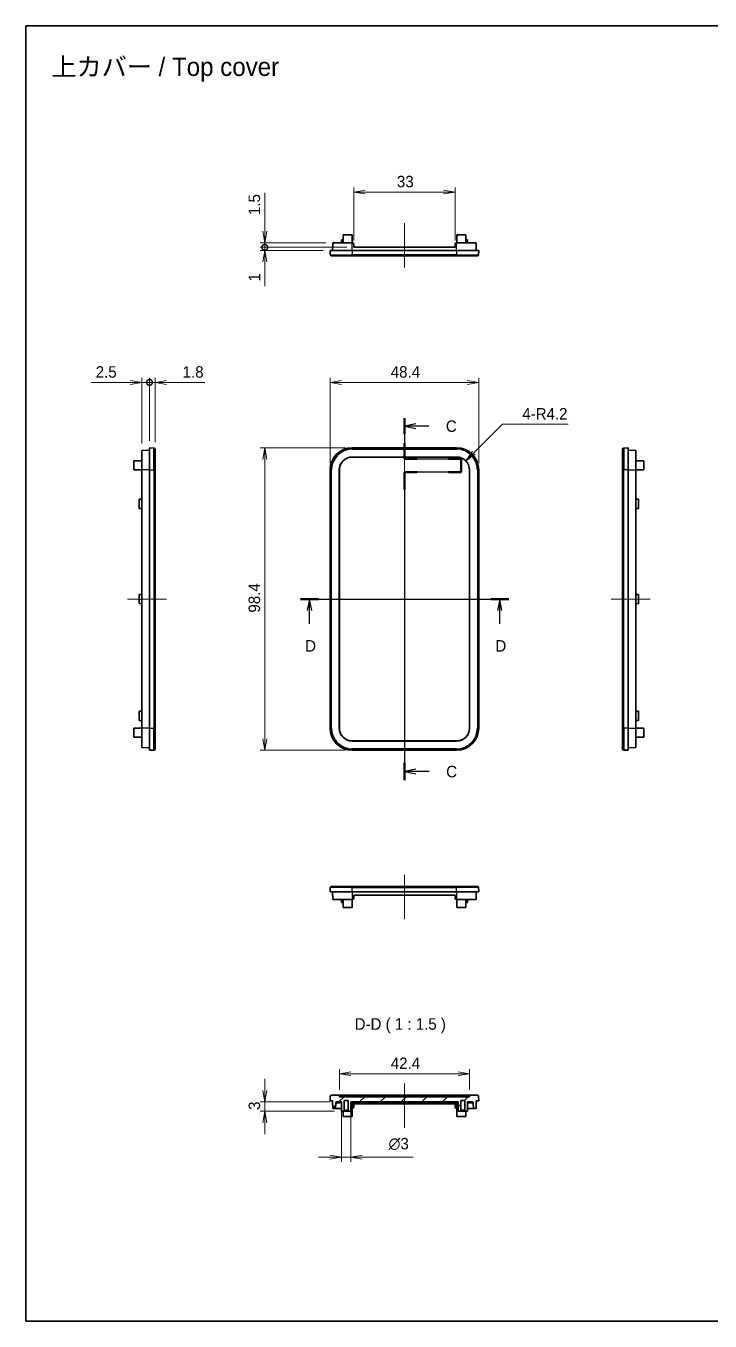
# Model space of a CAD drawing. Header units: millimetres. Extents: x 0 to 2180, y 0 to 422.
# Drawn here: x 997.5 to 1220.4, y 0 to 421.5 of the extents above; entities that cross this region are included whole.
import ezdxf

# ---------------------------------------------------------------- set-up
doc = ezdxf.new("R2010")
doc.units = ezdxf.units.MM
doc.header["$LTSCALE"] = 1.5
doc.layers.get('Defpoints').update_dxf_attribs({"lineweight": 25})
for name, color, linetype, lineweight in [('Border (ISO)', 7, 'Continuous', 35), ('Centerline (ISO)', 131, 'Continuous', 18), ('Dimension (ISO)', 7, 'Continuous', 18), ('Dimension (ISO) @ 1', 7, 'Continuous', 18), ('Hatch (ISO)', 1, 'Continuous', 18), ('Section Line (ISO)', 7, 'Continuous', 25), ('Symbol (ISO)', 7, 'Continuous', 18), ('Visible (ISO)', 7, 'Continuous', 35), ('Visible Narrow (ISO)', 7, 'Continuous', 25)]:
    doc.layers.add(name, color=color, linetype=linetype, lineweight=lineweight)
doc.styles.add('Note Text (TK)', font='MS PGothic.ttf')
doc.dimstyles.new('Default - Method 1b (TK)', dxfattribs={"dimscale": 1.5, "dimtxt": 2.5, "dimasz": 2.5, "dimexe": 1, "dimexo": 1.5, "dimgap": 1, "dimtad": 1, "dimrnd": 1e-08, "dimdsep": 46, "dimtxsty": 'Note Text (TK)', "dimblk": 'OPEN', "dimcen": 0.09, "dimdle": 5, "dimclrd": 100, "dimclre": 100, "dimclrt": 7, "dimadec": 1, "dimazin": 1, "dimtfac": 1, "dimtmove": 0, "dimatfit": 3, "dimldrblk": 'OPEN', "dimfxl": 1, "dimtolj": 1, "dimlwd": -1, "dimlwe": -1, "dimarcsym": 0})

# ---------------------------------------------------------------- blocks, each defined once
blk = doc.blocks.new('図面枠 tk図枠')
at = {"layer": 'Border (ISO)'}
for p, q in [((14.5, 289), (405.5, 289)), ((14.5, 289), (14.5, 8)), ((14.5, 8), (405.5, 8))]:
    blk.add_line(p, q, dxfattribs=at)
blk = doc.blocks.new('2dTransSection2')
at = {"layer": 'Section Line (ISO)', "linetype": 'Continuous'}
for p, q in [((96.71, 203.87), (96.71, 195.08)), ((99.21, 202.67), (96.71, 202.17)), ((99.21, 202.17), (96.71, 202.17)), ((96.71, 202.17), (99.21, 201.67)), ((101.99, 202.17), (99.21, 202.17)), ((96.71, 195.08), (109.04, 195.08)), ((109.04, 195.08), (109.04, 192.18)), ((109.04, 192.18), (96.71, 192.18)), ((96.71, 192.18), (96.71, 125.35)), ((99.21, 127.72), (96.71, 127.22)), ((99.21, 127.22), (96.71, 127.22)), ((96.71, 127.22), (99.21, 126.72)), ((102.05, 127.22), (99.21, 127.22))]:
    blk.add_line(p, q, dxfattribs=at)
at = {"layer": 'Section Line (ISO)', "linetype": 'Continuous', "lineweight": 50}
for p, q in [((96.71, 203.87), (96.71, 200.47)), ((96.71, 198.47), (96.71, 195.08)), ((96.71, 195.08), (99.49, 195.08)), ((106.26, 195.08), (109.04, 195.08)), ((109.04, 195.08), (109.04, 192.18)), ((99.49, 192.18), (96.71, 192.18)), ((96.71, 192.18), (96.71, 188.45)), ((109.04, 192.18), (106.26, 192.18)), ((96.71, 129.09), (96.71, 125.35))]:
    blk.add_line(p, q, dxfattribs=at)
at = {"layer": 'Section Line (ISO)', "char_height": 2.5, "attachment_point": 7, "style": 'Note Text (TK)'}
for insert in [(105.71, 200.88), (105.77, 125.93)]:
    blk.add_mtext('C', dxfattribs=dict(at, insert=insert))
blk = doc.blocks.new('2dTransSection3')
at = {"layer": 'Section Line (ISO)', "linetype": 'Continuous'}
for p, q in [((74.13, 164.66), (119.34, 164.66)), ((76.08, 164.66), (75.58, 162.16)), ((76.08, 162.16), (76.08, 164.66)), ((76.58, 162.16), (76.08, 164.66)), ((117.39, 164.66), (116.89, 162.16)), ((117.39, 162.16), (117.39, 164.66)), ((117.89, 162.16), (117.39, 164.66)), ((76.08, 159.29), (76.08, 162.16)), ((117.39, 159.29), (117.39, 162.16))]:
    blk.add_line(p, q, dxfattribs=at)
at = {"layer": 'Section Line (ISO)', "linetype": 'Continuous', "lineweight": 50}
for p, q in [((74.13, 164.66), (78.03, 164.66)), ((115.44, 164.66), (119.34, 164.66))]:
    blk.add_line(p, q, dxfattribs=at)
at = {"layer": 'Section Line (ISO)', "char_height": 2.5, "attachment_point": 7, "style": 'Note Text (TK)'}
for insert in [(75.14, 153.24), (116.45, 153.24)]:
    blk.add_mtext('D', dxfattribs=dict(at, insert=insert))
blk = doc.blocks.new('_Open')
at = {"color": 0, "linetype": 'ByBlock', "lineweight": -2}
for p, q in [((-1, 0.17), (0, 0)), ((-1, -0.17), (0, 0)), ((0, 0), (-1, 0))]:
    blk.add_line(p, q, dxfattribs=at)
blk = doc.blocks.new('*D128')
at = {"layer": 'Defpoints', "color": 0}
for p in [(1145.01, 305.48), (1096.61, 276.98), (1145.01, 276.98)]:
    blk.add_point(p, dxfattribs=at)
at = {"layer": 'Dimension (ISO)', "color": 100}
for p, q in [((1096.61, 279.23), (1096.61, 306.98)), ((1100.36, 305.48), (1141.26, 305.48)), ((1145.01, 279.23), (1145.01, 306.98))]:
    blk.add_line(p, q, dxfattribs=at)
at = {"layer": 'Dimension (ISO)', "color": 100, "xscale": 3.75, "yscale": 3.75, "zscale": 3.75, "rotation": 180}
blk.add_blockref('_Open', (1096.61, 305.48), dxfattribs=at)
at = {"layer": 'Dimension (ISO)', "color": 100, "xscale": 3.75, "yscale": 3.75, "zscale": 3.75}
blk.add_blockref('_Open', (1145.01, 305.48), dxfattribs=at)
at = {"layer": 'Dimension (ISO)', "color": 7, "insert": (1116.35, 308.86), "char_height": 3.75, "attachment_point": 4, "style": 'Note Text (TK)'}
blk.add_mtext('\\A1;48.4', dxfattribs=at)
blk = doc.blocks.new('*D129')
at = {"layer": 'Defpoints', "color": 0}
for p in [(1103.81, 284.18), (1075.31, 185.78), (1103.81, 185.78)]:
    blk.add_point(p, dxfattribs=at)
at = {"layer": 'Dimension (ISO)', "color": 100}
for p, q in [((1101.56, 284.18), (1073.81, 284.18)), ((1075.31, 280.43), (1075.31, 189.53)), ((1101.56, 185.78), (1073.81, 185.78))]:
    blk.add_line(p, q, dxfattribs=at)
at = {"layer": 'Dimension (ISO)', "color": 100, "xscale": 3.75, "yscale": 3.75, "zscale": 3.75}
for p, rotation in [((1075.31, 284.18), 90), ((1075.31, 185.78), 270)]:
    blk.add_blockref('_Open', p, dxfattribs=dict(at, rotation=rotation))
at = {"layer": 'Dimension (ISO)', "color": 7, "insert": (1071.94, 230.57), "char_height": 3.75, "attachment_point": 4, "rotation": 90, "style": 'Note Text (TK)'}
blk.add_mtext('\\A1;98.4', dxfattribs=at)
blk = doc.blocks.new('*D130')
at = {"layer": 'Defpoints', "color": 0}
for p in [(1140.78, 279.95), (1137.81, 276.98)]:
    blk.add_point(p, dxfattribs=at)
at = {"layer": 'Dimension (ISO)', "color": 100}
for p, q in [((1152.73, 291.9), (1143.43, 282.6)), ((1174.14, 291.9), (1152.73, 291.9))]:
    blk.add_line(p, q, dxfattribs=at)
at = {"layer": 'Dimension (ISO)', "color": 100, "xscale": 3.75, "yscale": 3.75, "zscale": 3.75, "rotation": 224.9999999999901}
blk.add_blockref('_Open', (1140.78, 279.95), dxfattribs=at)
at = {"layer": 'Dimension (ISO)', "color": 7, "insert": (1159.19, 295.27), "char_height": 3.75, "attachment_point": 4, "style": 'Note Text (TK)'}
blk.add_mtext('\\A1;\\fＭＳ Ｐゴシック|b0|i0;4-R4.2', dxfattribs=at)
blk = doc.blocks.new('_DotSmall')
at = {"color": 0, "linetype": 'ByBlock', "const_width": 0.5}
blk.add_lwpolyline([(-0.0625, 0, 1), (0.0625, 0, 1)], format="xyb", close=True, dxfattribs=at)
blk = doc.blocks.new('*D131')
at = {"layer": 'Defpoints', "color": 0}
for p in [(1037.76, 305.48), (1035.26, 283.3), (1037.76, 284.18)]:
    blk.add_point(p, dxfattribs=at)
at = {"layer": 'Dimension (ISO)', "color": 100}
for p, q in [((1031.51, 305.48), (1018.75, 305.48)), ((1035.26, 285.55), (1035.26, 306.98)), ((1037.76, 305.48), (1035.26, 305.48)), ((1037.76, 286.43), (1037.76, 306.98)), ((1037.76, 305.48), (1045.26, 305.48))]:
    blk.add_line(p, q, dxfattribs=at)
at = {"layer": 'Dimension (ISO)', "color": 100, "xscale": 3.75, "yscale": 3.75, "zscale": 3.75}
blk.add_blockref('_Open', (1035.26, 305.48), dxfattribs=at)
at = {"layer": 'Dimension (ISO)', "color": 100, "xscale": 3.75, "yscale": 3.75, "zscale": 3.75, "rotation": 180}
blk.add_blockref('_DotSmall', (1037.76, 305.48), dxfattribs=at)
at = {"layer": 'Dimension (ISO)', "color": 7, "insert": (1020.25, 308.86), "char_height": 3.75, "attachment_point": 4, "style": 'Note Text (TK)'}
blk.add_mtext('\\A1;2.5', dxfattribs=at)
blk = doc.blocks.new('*D132')
at = {"layer": 'Defpoints', "color": 0}
for p in [(1039.56, 305.48), (1037.76, 284.18), (1039.56, 283.73)]:
    blk.add_point(p, dxfattribs=at)
at = {"layer": 'Dimension (ISO)', "color": 100}
for p, q in [((1037.76, 305.48), (1034.01, 305.48)), ((1037.76, 286.43), (1037.76, 306.98)), ((1037.76, 305.48), (1039.56, 305.48)), ((1039.56, 285.98), (1039.56, 306.98)), ((1043.31, 305.48), (1055.79, 305.48))]:
    blk.add_line(p, q, dxfattribs=at)
at = {"layer": 'Dimension (ISO)', "color": 100, "xscale": 3.75, "yscale": 3.75, "zscale": 3.75}
blk.add_blockref('_DotSmall', (1037.76, 305.48), dxfattribs=at)
at = {"layer": 'Dimension (ISO)', "color": 100, "xscale": 3.75, "yscale": 3.75, "zscale": 3.75, "rotation": 180}
blk.add_blockref('_Open', (1039.56, 305.48), dxfattribs=at)
at = {"layer": 'Dimension (ISO)', "color": 7, "insert": (1048.56, 308.86), "char_height": 3.75, "attachment_point": 4, "style": 'Note Text (TK)'}
blk.add_mtext('\\A1;1.8', dxfattribs=at)
blk = doc.blocks.new('*D133')
at = {"layer": 'Defpoints', "color": 0}
for p in [(1075.31, 349.44), (1096.61, 348.44), (1104.31, 349.44)]:
    blk.add_point(p, dxfattribs=at)
at = {"layer": 'Dimension (ISO)', "color": 100}
for p, q in [((1075.31, 349.44), (1075.31, 356.94)), ((1102.06, 349.44), (1073.81, 349.44)), ((1094.36, 348.44), (1073.81, 348.44)), ((1075.31, 349.44), (1075.31, 348.44)), ((1075.31, 344.69), (1075.31, 336.81))]:
    blk.add_line(p, q, dxfattribs=at)
at = {"layer": 'Dimension (ISO)', "color": 100, "xscale": 3.75, "yscale": 3.75, "zscale": 3.75}
for name, p, rotation in [('_DotSmall', (1075.31, 349.44), 270), ('_Open', (1075.31, 348.44), 90)]:
    blk.add_blockref(name, p, dxfattribs=dict(at, rotation=rotation))
at = {"layer": 'Dimension (ISO)', "color": 7, "insert": (1071.94, 338.31), "char_height": 3.75, "attachment_point": 4, "rotation": 90, "style": 'Note Text (TK)'}
blk.add_mtext('\\A1;1', dxfattribs=at)
blk = doc.blocks.new('*D134')
at = {"layer": 'Defpoints', "color": 0}
for p in [(1075.31, 350.94), (1097.5, 350.94), (1104.31, 349.44)]:
    blk.add_point(p, dxfattribs=at)
at = {"layer": 'Dimension (ISO)', "color": 100}
for p, q in [((1075.31, 354.69), (1075.31, 367.15)), ((1095.25, 350.94), (1073.81, 350.94)), ((1075.31, 349.44), (1075.31, 350.94)), ((1102.06, 349.44), (1073.81, 349.44)), ((1075.31, 349.44), (1075.31, 345.69))]:
    blk.add_line(p, q, dxfattribs=at)
at = {"layer": 'Dimension (ISO)', "color": 100, "xscale": 3.75, "yscale": 3.75, "zscale": 3.75}
for name, p, rotation in [('_Open', (1075.31, 350.94), 270), ('_DotSmall', (1075.31, 349.44), 90)]:
    blk.add_blockref(name, p, dxfattribs=dict(at, rotation=rotation))
at = {"layer": 'Dimension (ISO)', "color": 7, "insert": (1071.94, 359.94), "char_height": 3.75, "attachment_point": 4, "rotation": 90, "style": 'Note Text (TK)'}
blk.add_mtext('\\A1;1.5', dxfattribs=at)
blk = doc.blocks.new('*D135')
at = {"layer": 'Defpoints', "color": 0}
for p in [(1104.31, 367.44), (1104.31, 349.44), (1137.31, 349.44)]:
    blk.add_point(p, dxfattribs=at)
at = {"layer": 'Dimension (ISO)', "color": 100}
for p, q in [((1104.31, 351.69), (1104.31, 368.94)), ((1133.56, 367.44), (1108.06, 367.44)), ((1137.31, 351.69), (1137.31, 368.94))]:
    blk.add_line(p, q, dxfattribs=at)
at = {"layer": 'Dimension (ISO)', "color": 100, "xscale": 3.75, "yscale": 3.75, "zscale": 3.75, "rotation": 180}
blk.add_blockref('_Open', (1104.31, 367.44), dxfattribs=at)
at = {"layer": 'Dimension (ISO)', "color": 100, "xscale": 3.75, "yscale": 3.75, "zscale": 3.75}
blk.add_blockref('_Open', (1137.31, 367.44), dxfattribs=at)
at = {"layer": 'Dimension (ISO)', "color": 7, "insert": (1118.36, 370.82), "char_height": 3.75, "attachment_point": 4, "style": 'Note Text (TK)'}
blk.add_mtext('\\A1;33', dxfattribs=at)
blk = doc.blocks.new('*D136')
at = {"layer": 'Defpoints', "color": 0}
for p in [(1099.61, 80.52), (1099.61, 73.02), (1142.01, 73.02)]:
    blk.add_point(p, dxfattribs=at)
at = {"layer": 'Dimension (ISO)', "color": 100}
for p, q in [((1099.61, 75.27), (1099.61, 82.02)), ((1138.26, 80.52), (1103.36, 80.52)), ((1142.01, 75.27), (1142.01, 82.02))]:
    blk.add_line(p, q, dxfattribs=at)
at = {"layer": 'Dimension (ISO)', "color": 100, "xscale": 3.75, "yscale": 3.75, "zscale": 3.75, "rotation": 180}
blk.add_blockref('_Open', (1099.61, 80.52), dxfattribs=at)
at = {"layer": 'Dimension (ISO)', "color": 100, "xscale": 3.75, "yscale": 3.75, "zscale": 3.75}
blk.add_blockref('_Open', (1142.01, 80.52), dxfattribs=at)
at = {"layer": 'Dimension (ISO)', "color": 7, "insert": (1116.35, 83.9), "char_height": 3.75, "attachment_point": 4, "style": 'Note Text (TK)'}
blk.add_mtext('\\A1;42.4', dxfattribs=at)
blk = doc.blocks.new('*D140')
at = {"layer": 'Defpoints', "color": 0}
for p in [(1100.29, 71.32), (1103.34, 71.32), (1103.34, 53.32)]:
    blk.add_point(p, dxfattribs=at)
at = {"layer": 'Dimension (ISO)', "color": 100}
for p, q in [((1100.29, 69.07), (1100.29, 51.82)), ((1103.34, 69.07), (1103.34, 51.82)), ((1096.54, 53.32), (1092.79, 53.32)), ((1100.29, 53.32), (1103.34, 53.32)), ((1107.09, 53.32), (1123.62, 53.32))]:
    blk.add_line(p, q, dxfattribs=at)
at = {"layer": 'Dimension (ISO)', "color": 100, "xscale": 3.75, "yscale": 3.75, "zscale": 3.75}
blk.add_blockref('_Open', (1100.29, 53.32), dxfattribs=at)
at = {"layer": 'Dimension (ISO)', "color": 100, "xscale": 3.75, "yscale": 3.75, "zscale": 3.75, "rotation": 180}
blk.add_blockref('_Open', (1103.34, 53.32), dxfattribs=at)
at = {"layer": 'Dimension (ISO)', "color": 7, "insert": (1115.62, 57.64), "char_height": 3.75, "attachment_point": 4, "style": 'Note Text (TK)'}
blk.add_mtext('\\A1;\\fAIGDT|b0|i0;n\\fＭＳ Ｐゴシック|b0|i0;3', dxfattribs=at)
blk = doc.blocks.new('*D109')
at = {"layer": 'Defpoints', "color": 0}
for p in [(1075.31, 68.32), (1098.72, 71.32), (1100.31, 68.32)]:
    blk.add_point(p, dxfattribs=at)
at = {"layer": 'Dimension (ISO)', "color": 100}
for p, q in [((1075.31, 75.07), (1075.31, 78.82)), ((1096.47, 71.32), (1073.81, 71.32)), ((1098.06, 68.32), (1073.81, 68.32)), ((1075.31, 71.32), (1075.31, 68.32)), ((1075.31, 64.57), (1075.31, 60.82))]:
    blk.add_line(p, q, dxfattribs=at)
at = {"layer": 'Dimension (ISO)', "color": 100, "xscale": 3.75, "yscale": 3.75, "zscale": 3.75}
for p, rotation in [((1075.31, 71.32), 270), ((1075.31, 68.32), 90)]:
    blk.add_blockref('_Open', p, dxfattribs=dict(at, rotation=rotation))
at = {"layer": 'Dimension (ISO)', "color": 7, "insert": (1071.94, 68.74), "char_height": 3.75, "attachment_point": 4, "rotation": 90, "style": 'Note Text (TK)'}
blk.add_mtext('\\A1;3', dxfattribs=at)

msp = doc.modelspace()

# ---------------------------------------------------------------- hatches: boundary and pattern name
at = {"layer": 'Hatch (ISO)'}
h = msp.add_hatch(dxfattribs=at)
h.set_pattern_fill('ANSI31', color=256, scale=38.1, style=0)
h.set_pattern_definition([(45, (975.75, -12), (-3.3676, 3.3676), [])])
edge = h.paths.add_edge_path()
edge.add_line((1138.8614, 68.3231), (1139.164, 68.6231))
edge.add_line((1139.164, 68.6231), (1139.1919, 71.8231))
edge.add_line((1139.1919, 71.8231), (1140.4309, 71.8231))
edge.add_line((1140.4309, 71.8231), (1140.4588, 68.6231))
edge.add_line((1140.4588, 68.6231), (1140.7614, 68.3231))
edge.add_line((1140.7614, 68.3231), (1141.3114, 68.3231))
edge.add_line((1141.3114, 68.3231), (1141.3376, 71.3231))
edge.add_line((1141.3376, 71.3231), (1142.8984, 71.3231))
edge.add_ellipse((1142.8984, 71.0231), major_axis=(0, 0.3), ratio=1, start_angle=272, end_angle=360, ccw=False)
edge.add_line((1143.1982, 71.0335), (1143.2614, 69.2231))
edge.add_line((1143.2614, 69.2231), (1144.1241, 69.2231))
edge.add_line((1144.1241, 69.2231), (1144.2114, 71.7231))
edge.add_line((1144.2114, 71.7231), (1145.0114, 71.7231))
edge.add_line((1145.0114, 71.7231), (1144.962, 73.137))
edge.add_ellipse((1144.5623, 73.1231), major_axis=(0.3998, 0.014), ratio=1, start_angle=0, end_angle=88)
edge.add_line((1144.5623, 73.5231), (1142.0289, 73.5231))
edge.add_line((1142.0289, 73.5231), (1142.0114, 73.0231))
edge.add_line((1142.0114, 73.0231), (1099.6114, 73.0231))
edge.add_line((1099.6114, 73.0231), (1099.5939, 73.5231))
edge.add_line((1099.5939, 73.5231), (1097.0605, 73.5231))
edge.add_ellipse((1097.0605, 73.1231), major_axis=(0, 0.4), ratio=1, start_angle=0, end_angle=88)
edge.add_line((1096.6608, 73.137), (1096.6114, 71.7231))
edge.add_line((1096.6114, 71.7231), (1097.4114, 71.7231))
edge.add_line((1097.4114, 71.7231), (1097.4987, 69.2231))
edge.add_line((1097.4987, 69.2231), (1098.3614, 69.2231))
edge.add_line((1098.3614, 69.2231), (1098.4246, 71.0335))
edge.add_ellipse((1098.7244, 71.0231), major_axis=(-0.2998, 0.0105), ratio=1, start_angle=272, end_angle=360, ccw=False)
edge.add_line((1098.7244, 71.3231), (1100.2852, 71.3231))
edge.add_line((1100.2852, 71.3231), (1100.3114, 68.3231))
edge.add_line((1100.3114, 68.3231), (1100.8614, 68.3231))
edge.add_line((1100.8614, 68.3231), (1101.164, 68.6231))
edge.add_line((1101.164, 68.6231), (1101.1919, 71.8231))
edge.add_line((1101.1919, 71.8231), (1102.4309, 71.8231))
edge.add_line((1102.4309, 71.8231), (1102.4588, 68.6231))
edge.add_line((1102.4588, 68.6231), (1102.7614, 68.3231))
edge.add_line((1102.7614, 68.3231), (1103.3114, 68.3231))
edge.add_line((1103.3114, 68.3231), (1103.3376, 71.3231))
edge.add_line((1103.3376, 71.3231), (1138.2852, 71.3231))
edge.add_line((1138.2852, 71.3231), (1138.3114, 68.3231))
edge.add_line((1138.3114, 68.3231), (1138.8614, 68.3231))

# ---------------------------------------------------------------- linework, layer by layer
at = {"layer": 'Centerline (ISO)', "linetype": 'Continuous'}
for p, q in [((1120.8114, 357.29), (1120.8114, 342.89)), ((1120.8114, 287.9334), (1120.8114, 182.0334)), ((1030.6129, 234.9834), (1043.3129, 234.9834)), ((1092.8614, 234.9834), (1148.7614, 234.9834)), ((1188.1034, 234.9834), (1200.8034, 234.9834)), ((1120.8114, 145.1994), (1120.8114, 130.7994)), ((1120.8114, 77.2731), (1120.8114, 62.8731))]:
    msp.add_line(p, q, dxfattribs=at)
at = {"layer": 'Visible (ISO)'}
for p, q in [((1097.4114, 348.44), (1097.4987, 350.94)), ((1097.4987, 350.94), (1103.7762, 350.94)), ((1100.3114, 351.84), (1100.3035, 350.94)), ((1100.8376, 351.84), (1100.3114, 351.84)), ((1100.8524, 353.54), (1100.8297, 350.94)), ((1100.8524, 353.54), (1103.7704, 353.54)), ((1103.7704, 353.54), (1103.7931, 350.9397)), ((1104.3114, 349.44), (1104.2759, 350.4575)), ((1137.3469, 350.4575), (1137.3114, 349.44)), ((1137.8524, 353.54), (1137.8297, 350.9397)), ((1137.8466, 350.94), (1144.1241, 350.94)), ((1137.8524, 353.54), (1140.7704, 353.54)), ((1140.7704, 353.54), (1140.7931, 350.94)), ((1141.3114, 351.84), (1140.7852, 351.84)), ((1141.3114, 351.84), (1141.3193, 350.94)), ((1144.2114, 348.44), (1144.1241, 350.94)), ((1096.6114, 348.44), (1096.6608, 347.026)), ((1096.6114, 348.44), (1103.8114, 348.44)), ((1103.8114, 346.64), (1097.0605, 346.64)), ((1137.8114, 348.44), (1103.8114, 348.44)), ((1103.8114, 346.64), (1137.8114, 346.64)), ((1137.3114, 349.44), (1104.3114, 349.44)), ((1137.8114, 348.44), (1145.0114, 348.44)), ((1144.5623, 346.64), (1137.8114, 346.64)), ((1145.0114, 348.44), (1144.962, 347.026)), ((1035.2629, 276.9834), (1035.2629, 283.296)), ((1037.7629, 283.3834), (1035.2642, 283.2962)), ((1037.7629, 284.1834), (1039.1769, 284.1341)), ((1037.7629, 276.9834), (1037.7629, 284.1834)), ((1039.5629, 283.7343), (1039.5629, 276.9834)), ((1137.8114, 284.1834), (1103.8114, 284.1834)), ((1191.8534, 276.9834), (1191.8534, 283.7343)), ((1193.6534, 284.1834), (1192.2394, 284.1341)), ((1193.6534, 284.1834), (1193.6534, 276.9834)), ((1193.6534, 283.3834), (1196.1521, 283.2962)), ((1196.1534, 283.296), (1196.1534, 276.9834)), ((1032.6629, 279.9424), (1035.2629, 279.9651)), ((1032.6629, 277.0244), (1032.6629, 279.9424)), ((1103.8114, 281.2009), (1137.8114, 281.2009)), ((1103.8114, 281.1834), (1137.8114, 281.1834)), ((1198.7534, 279.9424), (1196.1534, 279.9651)), ((1198.7534, 279.9424), (1198.7534, 277.0244)), ((1032.6629, 277.0244), (1035.2629, 277.0018)), ((1035.2629, 276.9834), (1035.2629, 192.9834)), ((1037.7629, 276.9834), (1037.7629, 192.9834)), ((1039.5629, 192.9834), (1039.5629, 276.9834)), ((1096.6114, 276.9834), (1096.6114, 192.9834)), ((1099.5939, 192.9834), (1099.5939, 276.9834)), ((1099.6114, 192.9834), (1099.6114, 276.9834)), ((1142.0114, 276.9834), (1142.0114, 192.9834)), ((1142.0289, 276.9834), (1142.0289, 192.9834)), ((1145.0114, 192.9834), (1145.0114, 276.9834)), ((1191.8534, 276.9834), (1191.8534, 192.9834)), ((1193.6534, 192.9834), (1193.6534, 276.9834)), ((1198.7534, 277.0244), (1196.1534, 277.0018)), ((1196.1534, 192.9834), (1196.1534, 276.9834)), ((1034.3629, 267.4834), (1035.2629, 267.4913)), ((1034.3629, 267.4834), (1034.3629, 264.4834)), ((1197.0534, 267.4834), (1196.1534, 267.4913)), ((1197.0534, 264.4834), (1197.0534, 267.4834)), ((1034.3629, 264.4834), (1035.2629, 264.4756)), ((1197.0534, 264.4834), (1196.1534, 264.4756)), ((1034.3629, 236.4834), (1035.2629, 236.4913)), ((1034.3629, 236.4834), (1034.3629, 233.4834)), ((1197.0534, 236.4834), (1196.1534, 236.4913)), ((1197.0534, 233.4834), (1197.0534, 236.4834)), ((1034.3629, 233.4834), (1035.2629, 233.4756)), ((1197.0534, 233.4834), (1196.1534, 233.4756)), ((1034.3629, 198.4834), (1035.2629, 198.4913)), ((1034.3629, 198.4834), (1034.3629, 195.4834)), ((1197.0534, 198.4834), (1196.1534, 198.4913)), ((1197.0534, 195.4834), (1197.0534, 198.4834)), ((1034.3629, 195.4834), (1035.2629, 195.4756)), ((1197.0534, 195.4834), (1196.1534, 195.4756)), ((1032.6629, 192.9424), (1035.2629, 192.9651)), ((1032.6629, 190.0244), (1032.6629, 192.9424)), ((1032.6629, 190.0244), (1035.2629, 190.0018)), ((1035.2629, 186.6708), (1035.2629, 192.9834)), ((1037.7629, 185.7834), (1037.7629, 192.9834)), ((1039.5629, 192.9834), (1039.5629, 186.2326)), ((1191.8534, 186.2326), (1191.8534, 192.9834)), ((1193.6534, 192.9834), (1193.6534, 185.7834)), ((1196.1534, 192.9834), (1196.1534, 186.6708)), ((1198.7534, 192.9424), (1196.1534, 192.9651)), ((1198.7534, 190.0244), (1196.1534, 190.0018)), ((1198.7534, 192.9424), (1198.7534, 190.0244)), ((1037.7629, 186.5834), (1035.2642, 186.6707)), ((1037.7629, 185.7834), (1039.1769, 185.8328)), ((1137.8114, 188.7834), (1103.8114, 188.7834)), ((1137.8114, 188.766), (1103.8114, 188.766)), ((1103.8114, 185.7834), (1137.8114, 185.7834)), ((1193.6534, 185.7834), (1192.2394, 185.8328)), ((1193.6534, 186.5834), (1196.1521, 186.6707)), ((1096.6114, 139.6494), (1096.6608, 141.0634)), ((1103.8114, 139.6494), (1096.6114, 139.6494)), ((1097.0605, 141.4494), (1103.8114, 141.4494)), ((1097.4114, 139.6494), (1097.4987, 137.1494)), ((1137.8114, 141.4494), (1103.8114, 141.4494)), ((1103.8114, 139.6494), (1137.8114, 139.6494)), ((1137.8114, 141.4494), (1144.5623, 141.4494)), ((1145.0114, 139.6494), (1137.8114, 139.6494)), ((1144.2114, 139.6494), (1144.1241, 137.1494)), ((1145.0114, 139.6494), (1144.962, 141.0634)), ((1103.7762, 137.1494), (1097.4987, 137.1494)), ((1100.3114, 136.2494), (1100.3035, 137.1494)), ((1100.3114, 136.2494), (1100.8376, 136.2494)), ((1100.8524, 134.5494), (1100.8297, 137.1494)), ((1103.7704, 134.5494), (1103.7931, 137.1497)), ((1104.2759, 137.632), (1104.3114, 138.6494)), ((1104.3114, 138.6494), (1137.3114, 138.6494)), ((1137.3114, 138.6494), (1137.3469, 137.632)), ((1137.8524, 134.5494), (1137.8297, 137.1497)), ((1144.1241, 137.1494), (1137.8466, 137.1494)), ((1140.7704, 134.5494), (1140.7931, 137.1494)), ((1140.7852, 136.2494), (1141.3114, 136.2494)), ((1141.3114, 136.2494), (1141.3193, 137.1494)), ((1103.7704, 134.5494), (1100.8524, 134.5494)), ((1140.7704, 134.5494), (1137.8524, 134.5494)), ((1096.6608, 73.137), (1096.6114, 71.7231)), ((1096.6114, 71.7231), (1097.4114, 71.7231)), ((1099.5939, 73.5231), (1097.0605, 73.5231)), ((1097.4114, 71.7231), (1097.4987, 69.2231)), ((1099.6114, 73.0231), (1099.5939, 73.5231)), ((1099.5939, 73.5231), (1103.8114, 73.5231)), ((1142.0114, 73.0231), (1099.6114, 73.0231)), ((1101.164, 68.6231), (1101.1919, 71.8231)), ((1101.1919, 71.8231), (1102.4309, 71.8231)), ((1102.4309, 71.8231), (1102.4588, 68.6231)), ((1103.8114, 73.5231), (1137.8114, 73.5231)), ((1137.8114, 73.5231), (1142.0289, 73.5231)), ((1139.164, 68.6231), (1139.1919, 71.8231)), ((1139.1919, 71.8231), (1140.4309, 71.8231)), ((1140.4309, 71.8231), (1140.4588, 68.6231)), ((1142.0289, 73.5231), (1142.0114, 73.0231)), ((1144.5623, 73.5231), (1142.0289, 73.5231)), ((1144.1241, 69.2231), (1144.2114, 71.7231)), ((1144.2114, 71.7231), (1145.0114, 71.7231)), ((1145.0114, 71.7231), (1144.962, 73.137)), ((1097.4987, 69.2231), (1098.3614, 69.2231)), ((1098.3614, 69.2231), (1098.4246, 71.0335)), ((1100.3035, 69.2231), (1098.3614, 69.2231)), ((1098.7244, 71.3231), (1100.2852, 71.3231)), ((1100.2852, 71.3231), (1100.3114, 68.3231)), ((1100.3114, 68.3231), (1100.8614, 68.3231)), ((1100.8524, 66.6231), (1100.8376, 68.3231)), ((1100.8614, 68.3231), (1101.164, 68.6231)), ((1100.8614, 68.3231), (1102.7614, 68.3231)), ((1102.4588, 68.6231), (1101.164, 68.6231)), ((1102.4588, 68.6231), (1102.7614, 68.3231)), ((1102.7614, 68.3231), (1103.3114, 68.3231)), ((1103.3114, 68.3231), (1103.3376, 71.3231)), ((1103.3376, 71.3231), (1138.2852, 71.3231)), ((1103.7704, 66.6231), (1103.8114, 71.3231)), ((1104.2759, 69.7056), (1104.3114, 70.7231)), ((1104.3114, 70.7231), (1137.3114, 70.7231)), ((1137.3114, 70.7231), (1137.3469, 69.7056)), ((1137.8524, 66.6231), (1137.8114, 71.3231)), ((1138.2852, 71.3231), (1138.3114, 68.3231)), ((1138.3114, 68.3231), (1138.8614, 68.3231)), ((1138.8614, 68.3231), (1139.164, 68.6231)), ((1138.8614, 68.3231), (1140.7614, 68.3231)), ((1140.4588, 68.6231), (1139.164, 68.6231)), ((1140.4588, 68.6231), (1140.7614, 68.3231)), ((1140.7614, 68.3231), (1141.3114, 68.3231)), ((1140.7704, 66.6231), (1140.7852, 68.3231)), ((1141.3114, 68.3231), (1141.3376, 71.3231)), ((1143.2614, 69.2231), (1141.3193, 69.2231)), ((1141.3376, 71.3231), (1142.8984, 71.3231)), ((1143.1982, 71.0335), (1143.2614, 69.2231)), ((1143.2614, 69.2231), (1144.1241, 69.2231)), ((1103.7704, 66.6231), (1100.8524, 66.6231)), ((1140.7704, 66.6231), (1137.8524, 66.6231))]:
    msp.add_line(p, q, dxfattribs=at)
for centre, radius, start, end in [((1103.7762, 350.44), 0.5, 2, 85.960104), ((1137.8466, 350.44), 0.5, 94.039896, 178), ((1097.0605, 347.04), 0.4, 182, 270), ((1144.5623, 347.04), 0.4, 270, 358), ((1039.1629, 283.7343), 0.4, 0, 88), ((1103.8114, 276.9834), 7.2, 90, 180), ((1137.8114, 276.9834), 7.2, 0, 90), ((1192.2534, 283.7343), 0.4, 92, 180), ((1103.8114, 276.9834), 4.2175, 90, 180), ((1103.8114, 276.9834), 4.2, 90, 180), ((1137.8114, 276.9834), 4.2175, 0, 90), ((1137.8114, 276.9834), 4.2, 0, 90), ((1103.8114, 192.9834), 7.2, 180, 270), ((1103.8114, 192.9834), 4.2175, 180, 270), ((1103.8114, 192.9834), 4.2, 180, 270), ((1137.8114, 192.9834), 7.2, 270, 0), ((1137.8114, 192.9834), 4.2175, 270, 0), ((1137.8114, 192.9834), 4.2, 270, 0), ((1039.1629, 186.2326), 0.4, 272, 0), ((1192.2534, 186.2326), 0.4, 180, 268), ((1097.0605, 141.0494), 0.4, 90, 178), ((1144.5623, 141.0494), 0.4, 2, 90), ((1103.7762, 137.6494), 0.5, 274.039896, 358), ((1137.8466, 137.6494), 0.5, 182, 265.960104), ((1097.0605, 73.1231), 0.4, 90, 178), ((1144.5623, 73.1231), 0.4, 2, 90), ((1098.7244, 71.0231), 0.3, 90, 178), ((1103.7762, 69.7231), 0.5, 274.039896, 358), ((1137.8466, 69.7231), 0.5, 182, 265.960104), ((1142.8984, 71.0231), 0.3, 2, 90)]:
    msp.add_arc(centre, radius, start, end, dxfattribs=at)
for points, knots in [([(1103.7762, 350.94), (1103.7762, 350.94), (1103.7762, 350.94), (1103.7879, 350.94), (1103.7996, 350.9396), (1103.8114, 350.9388)], [0.07520480199, 0.07520480199, 0.07520480199, 0.07520480199, 0.07521451801, 0.07521451801, 0.07869022564, 0.07869022564, 0.07869022564, 0.07869022564]), ([(1137.8114, 350.9388), (1137.8232, 350.9396), (1137.8349, 350.94), (1137.8466, 350.94), (1137.8466, 350.94), (1137.8466, 350.94)], [-0.07869022564, -0.07869022564, -0.07869022564, -0.07869022564, -0.07521451801, -0.07521451801, -0.07520480199, -0.07520480199, -0.07520480199, -0.07520480199]), ([(1035.2629, 283.296), (1035.2629, 283.296), (1035.2629, 283.296), (1035.2629, 283.2961), (1035.2634, 283.2961), (1035.2642, 283.2962)], [0.07520480199, 0.07520480199, 0.07520480199, 0.07520480199, 0.07521451801, 0.07521451801, 0.07869022564, 0.07869022564, 0.07869022564, 0.07869022564]), ([(1035.2642, 283.2962), (1035.2634, 283.2961), (1035.2629, 283.2961), (1035.2629, 283.296), (1035.2629, 283.296), (1035.2629, 283.296)], [-0.07869022564, -0.07869022564, -0.07869022564, -0.07869022564, -0.07521451801, -0.07521451801, -0.07520480199, -0.07520480199, -0.07520480199, -0.07520480199]), ([(1196.1534, 283.296), (1196.1534, 283.296), (1196.1534, 283.296), (1196.1534, 283.2961), (1196.153, 283.2961), (1196.1521, 283.2962)], [0.07520480199, 0.07520480199, 0.07520480199, 0.07520480199, 0.07521451801, 0.07521451801, 0.07869022564, 0.07869022564, 0.07869022564, 0.07869022564]), ([(1196.1521, 283.2962), (1196.153, 283.2961), (1196.1534, 283.2961), (1196.1534, 283.296), (1196.1534, 283.296), (1196.1534, 283.296)], [-0.07869022564, -0.07869022564, -0.07869022564, -0.07869022564, -0.07521451801, -0.07521451801, -0.07520480199, -0.07520480199, -0.07520480199, -0.07520480199]), ([(1035.2642, 186.6707), (1035.2634, 186.6707), (1035.2629, 186.6708), (1035.2629, 186.6708), (1035.2629, 186.6708), (1035.2629, 186.6708)], [-0.07869022564, -0.07869022564, -0.07869022564, -0.07869022564, -0.07521451801, -0.07521451801, -0.07520480199, -0.07520480199, -0.07520480199, -0.07520480199]), ([(1035.2629, 186.6708), (1035.2629, 186.6708), (1035.2629, 186.6708), (1035.2629, 186.6708), (1035.2634, 186.6707), (1035.2642, 186.6707)], [0.07520480199, 0.07520480199, 0.07520480199, 0.07520480199, 0.07521451801, 0.07521451801, 0.07869022564, 0.07869022564, 0.07869022564, 0.07869022564]), ([(1196.1521, 186.6707), (1196.153, 186.6707), (1196.1534, 186.6708), (1196.1534, 186.6708), (1196.1534, 186.6708), (1196.1534, 186.6708)], [-0.07869022564, -0.07869022564, -0.07869022564, -0.07869022564, -0.07521451801, -0.07521451801, -0.07520480199, -0.07520480199, -0.07520480199, -0.07520480199]), ([(1196.1534, 186.6708), (1196.1534, 186.6708), (1196.1534, 186.6708), (1196.1534, 186.6708), (1196.153, 186.6707), (1196.1521, 186.6707)], [0.07520480199, 0.07520480199, 0.07520480199, 0.07520480199, 0.07521451801, 0.07521451801, 0.07869022564, 0.07869022564, 0.07869022564, 0.07869022564]), ([(1103.8114, 137.1507), (1103.7996, 137.1498), (1103.7879, 137.1494), (1103.7762, 137.1494), (1103.7762, 137.1494), (1103.7762, 137.1494)], [-0.07869022564, -0.07869022564, -0.07869022564, -0.07869022564, -0.07521451801, -0.07521451801, -0.07520480199, -0.07520480199, -0.07520480199, -0.07520480199]), ([(1137.8466, 137.1494), (1137.8466, 137.1494), (1137.8466, 137.1494), (1137.8349, 137.1494), (1137.8232, 137.1498), (1137.8114, 137.1507)], [0.07520480199, 0.07520480199, 0.07520480199, 0.07520480199, 0.07521451801, 0.07521451801, 0.07869022564, 0.07869022564, 0.07869022564, 0.07869022564])]:
    msp.add_open_spline(points, degree=3, knots=knots, dxfattribs=at)
for points in [[(1103.8114, 69.2243), (1103.8053, 69.2239), (1103.7992, 69.2236), (1103.7931, 69.2234)], [(1137.8297, 69.2234), (1137.8236, 69.2236), (1137.8175, 69.2239), (1137.8114, 69.2243)]]:
    msp.add_open_spline(points, degree=3, dxfattribs=at)
at = {"layer": 'Visible Narrow (ISO)'}
for p, q in [((1103.8114, 348.44), (1103.8114, 350.9388)), ((1137.8114, 348.44), (1137.8114, 350.9388)), ((1096.6608, 347.026), (1103.8114, 347.026)), ((1103.8114, 348.44), (1103.8114, 347.026)), ((1103.8114, 347.026), (1103.8114, 346.64)), ((1137.8114, 347.026), (1103.8114, 347.026)), ((1137.8114, 348.44), (1137.8114, 347.026)), ((1137.8114, 347.026), (1137.8114, 346.64)), ((1137.8114, 347.026), (1144.962, 347.026)), ((1039.1769, 276.9834), (1039.1769, 284.1341)), ((1103.8114, 284.1834), (1103.8114, 284.1341)), ((1103.8114, 284.1341), (1103.8114, 283.7343)), ((1137.8114, 284.1341), (1103.8114, 284.1341)), ((1103.8114, 283.7343), (1137.8114, 283.7343)), ((1137.8114, 284.1834), (1137.8114, 284.1341)), ((1137.8114, 284.1341), (1137.8114, 283.7343)), ((1192.2394, 284.1341), (1192.2394, 276.9834)), ((1103.8114, 281.2009), (1103.8114, 281.1834)), ((1137.8114, 281.2009), (1137.8114, 281.1834)), ((1037.7629, 276.9834), (1035.2629, 276.9834)), ((1037.7629, 276.9834), (1039.1769, 276.9834)), ((1039.1769, 276.9834), (1039.5629, 276.9834)), ((1039.1769, 276.9834), (1039.1769, 192.9834)), ((1096.6114, 276.9834), (1096.6608, 276.9834)), ((1096.6608, 276.9834), (1097.0605, 276.9834)), ((1096.6608, 276.9834), (1096.6608, 192.9834)), ((1097.0605, 192.9834), (1097.0605, 276.9834)), ((1099.5939, 276.9834), (1099.6114, 276.9834)), ((1142.0289, 276.9834), (1142.0114, 276.9834)), ((1144.962, 276.9834), (1144.5623, 276.9834)), ((1144.5623, 276.9834), (1144.5623, 192.9834)), ((1144.962, 192.9834), (1144.962, 276.9834)), ((1145.0114, 276.9834), (1144.962, 276.9834)), ((1192.2394, 276.9834), (1191.8534, 276.9834)), ((1192.2394, 192.9834), (1192.2394, 276.9834)), ((1193.6534, 276.9834), (1192.2394, 276.9834)), ((1193.6534, 276.9834), (1196.1534, 276.9834)), ((1037.7629, 192.9834), (1035.2629, 192.9834)), ((1037.7629, 192.9834), (1039.1769, 192.9834)), ((1039.1769, 192.9834), (1039.5629, 192.9834)), ((1039.1769, 185.8328), (1039.1769, 192.9834)), ((1096.6114, 192.9834), (1096.6608, 192.9834)), ((1096.6608, 192.9834), (1097.0605, 192.9834)), ((1099.5939, 192.9834), (1099.6114, 192.9834)), ((1142.0289, 192.9834), (1142.0114, 192.9834)), ((1144.5623, 192.9834), (1144.962, 192.9834)), ((1145.0114, 192.9834), (1144.962, 192.9834)), ((1191.8534, 192.9834), (1192.2394, 192.9834)), ((1192.2394, 192.9834), (1192.2394, 185.8328)), ((1193.6534, 192.9834), (1192.2394, 192.9834)), ((1193.6534, 192.9834), (1196.1534, 192.9834)), ((1103.8114, 188.766), (1103.8114, 188.7834)), ((1103.8114, 185.8328), (1103.8114, 186.2326)), ((1137.8114, 186.2326), (1103.8114, 186.2326)), ((1103.8114, 185.8328), (1137.8114, 185.8328)), ((1103.8114, 185.7834), (1103.8114, 185.8328)), ((1137.8114, 188.766), (1137.8114, 188.7834)), ((1137.8114, 185.8328), (1137.8114, 186.2326)), ((1137.8114, 185.7834), (1137.8114, 185.8328)), ((1103.8114, 141.0634), (1096.6608, 141.0634)), ((1103.8114, 141.0634), (1103.8114, 141.4494)), ((1103.8114, 141.0634), (1137.8114, 141.0634)), ((1103.8114, 139.6494), (1103.8114, 141.0634)), ((1103.8114, 139.6494), (1103.8114, 137.1507)), ((1137.8114, 141.0634), (1137.8114, 141.4494)), ((1144.962, 141.0634), (1137.8114, 141.0634)), ((1137.8114, 139.6494), (1137.8114, 141.0634)), ((1137.8114, 139.6494), (1137.8114, 137.1507)), ((1103.8114, 73.5231), (1103.8114, 73.0231)), ((1137.8114, 73.5231), (1137.8114, 73.0231)), ((1098.4246, 71.0335), (1100.2877, 71.0335)), ((1103.8089, 71.0335), (1103.8114, 71.0335)), ((1103.8114, 71.0335), (1103.8114, 71.3231)), ((1103.8114, 69.2243), (1103.8114, 71.0335)), ((1103.8114, 71.0335), (1137.8114, 71.0335)), ((1137.8114, 71.0335), (1137.8114, 71.3231)), ((1137.8114, 69.2243), (1137.8114, 71.0335)), ((1137.8114, 71.0335), (1137.8139, 71.0335)), ((1141.3351, 71.0335), (1143.1982, 71.0335))]:
    msp.add_line(p, q, dxfattribs=at)
for centre, radius, start, end in [((1103.8114, 276.9834), 7.1506, 90, 180), ((1103.8114, 276.9834), 6.7509, 90, 180), ((1137.8114, 276.9834), 7.1506, 0, 90), ((1137.8114, 276.9834), 6.7509, 0, 90), ((1103.8114, 192.9834), 7.1506, 180, 270), ((1103.8114, 192.9834), 6.7509, 180, 270), ((1137.8114, 192.9834), 6.7509, 270, 0), ((1137.8114, 192.9834), 7.1506, 270, 0)]:
    msp.add_arc(centre, radius, start, end, dxfattribs=at)

# ---------------------------------------------------------------- block references
at = {"xscale": 1.5, "yscale": 1.5, "zscale": 1.5}
msp.add_blockref('図面枠 tk図枠', (975.75, -12), dxfattribs=at)
at = {"layer": 'Section Line (ISO)', "xscale": 1.5, "yscale": 1.5, "zscale": 1.5}
for name in ['2dTransSection2', '2dTransSection3']:
    msp.add_blockref(name, (975.75, -12), dxfattribs=at)

# ---------------------------------------------------------------- texts
at = {"layer": 'Symbol (ISO)', "color": 7, "insert": (1005.8157, 407.3049), "char_height": 6, "width": 81.96491, "attachment_point": 4, "line_spacing_factor": 1.5, "style": 'Note Text (TK)'}
msp.add_mtext('\\fMS PGothic|b0|i0;{\\H6.0000;上カバー / Top cover}', dxfattribs=at)
at = {"layer": 'Symbol (ISO)', "color": 7, "insert": (1104.5978, 93.6825), "char_height": 3.75, "attachment_point": 7, "style": 'Note Text (TK)'}
msp.add_mtext('D-D ( 1 : 1.5 )', dxfattribs=at)

# ---------------------------------------------------------------- dimensions: what is measured, and where the dimension line sits
at = {"layer": 'Dimension (ISO) @ 1', "color": 100}
for base, p1, p2, angle, override, picture, middle in [((1104.3114, 367.44), (1137.3114, 349.44), (1104.3114, 349.44), 180, {"dimscale": 1, "dimtxt": 3.75, "dimasz": 3.75, "dimexe": 1.5, "dimexo": 2.25, "dimgap": 1.5, "dimdec": 2, "dimcen": 0.135, "dimtol": 0, "dimlim": 0, "dimtp": 0, "dimtm": 0, "dimtdec": 2, "dimtix": 0, "dimtofl": 0, "dimtmove": 0, "dimatfit": 1}, '*D135', (1120.8114, 367.44)), ((1075.3114, 350.94), (1104.3114, 349.44), (1097.4987, 350.94), 90, {"dimscale": 1, "dimtxt": 3.75, "dimasz": 3.75, "dimexe": 1.5, "dimexo": 2.25, "dimgap": 1.5, "dimdec": 2, "dimblk1": 'DotSmall', "dimblk2": 'Open', "dimsah": 1, "dimcen": 0.135, "dimdle": 0, "dimtol": 0, "dimlim": 0, "dimtp": 0, "dimtm": 0, "dimtdec": 2, "dimtix": 0, "dimtofl": 1, "dimtmove": 0, "dimatfit": 1}, '*D134', (1075.3114, 362.7951)), ((1075.3114, 349.44), (1096.6114, 348.44), (1104.3114, 349.44), 90, {"dimscale": 1, "dimtxt": 3.75, "dimasz": 3.75, "dimexe": 1.5, "dimexo": 2.25, "dimgap": 1.5, "dimdec": 2, "dimblk1": 'Open', "dimblk2": 'DotSmall', "dimsah": 1, "dimcen": 0.135, "dimdle": 0, "dimtol": 0, "dimlim": 0, "dimtp": 0, "dimtm": 0, "dimtdec": 2, "dimtix": 0, "dimtofl": 1, "dimtmove": 0, "dimatfit": 1}, '*D133', (1075.3114, 338.8754)), ((1037.7629, 305.4834), (1035.2629, 283.296), (1037.7629, 284.1834), 180, {"dimscale": 1, "dimtxt": 3.75, "dimasz": 3.75, "dimexe": 1.5, "dimexo": 2.25, "dimgap": 1.5, "dimdec": 2, "dimblk1": 'Open', "dimblk2": 'DotSmall', "dimsah": 1, "dimcen": 0.135, "dimdle": 0, "dimtol": 0, "dimlim": 0, "dimtp": 0, "dimtm": 0, "dimtdec": 2, "dimtix": 0, "dimtofl": 1, "dimtmove": 0, "dimatfit": 1}, '*D131', (1023.2587, 305.4834)), ((1039.5629, 305.4834), (1037.7629, 284.1834), (1039.5629, 283.7343), 180, {"dimscale": 1, "dimtxt": 3.75, "dimasz": 3.75, "dimexe": 1.5, "dimexo": 2.25, "dimgap": 1.5, "dimdec": 2, "dimblk1": 'DotSmall', "dimblk2": 'Open', "dimsah": 1, "dimcen": 0.135, "dimdle": 0, "dimtol": 0, "dimlim": 0, "dimtp": 0, "dimtm": 0, "dimtdec": 2, "dimtix": 0, "dimtofl": 1, "dimtmove": 0, "dimatfit": 1}, '*D132', (1051.4287, 305.4834)), ((1145.0114, 305.4834), (1096.6114, 276.9834), (1145.0114, 276.9834), 180, {"dimscale": 1, "dimtxt": 3.75, "dimasz": 3.75, "dimexe": 1.5, "dimexo": 2.25, "dimgap": 1.5, "dimdec": 2, "dimcen": 0.135, "dimtol": 0, "dimlim": 0, "dimtp": 0, "dimtm": 0, "dimtdec": 2, "dimtix": 0, "dimtofl": 0, "dimtmove": 0, "dimatfit": 1}, '*D128', (1120.8114, 305.4834)), ((1075.3114, 185.7834), (1103.8114, 284.1834), (1103.8114, 185.7834), 90, {"dimscale": 1, "dimtxt": 3.75, "dimasz": 3.75, "dimexe": 1.5, "dimexo": 2.25, "dimgap": 1.5, "dimdec": 2, "dimcen": 0.135, "dimtol": 0, "dimlim": 0, "dimtp": 0, "dimtm": 0, "dimtdec": 2, "dimtix": 0, "dimtofl": 0, "dimtmove": 0, "dimatfit": 1}, '*D129', (1075.3114, 234.9834)), ((1099.6114, 80.5231), (1142.0114, 73.0231), (1099.6114, 73.0231), 180, {"dimscale": 1, "dimtxt": 3.75, "dimasz": 3.75, "dimexe": 1.5, "dimexo": 2.25, "dimgap": 1.5, "dimdec": 2, "dimcen": 0.135, "dimtol": 0, "dimlim": 0, "dimtp": 0, "dimtm": 0, "dimtdec": 2, "dimtix": 0, "dimtofl": 0, "dimtmove": 0, "dimatfit": 1}, '*D136', (1120.8114, 80.5231)), ((1075.3114, 68.3231), (1098.7244, 71.3231), (1100.3114, 68.3231), 270, {"dimscale": 1, "dimtxt": 3.75, "dimasz": 3.75, "dimexe": 1.5, "dimexo": 2.25, "dimgap": 1.5, "dimdec": 2, "dimcen": 0.135, "dimtol": 0, "dimlim": 0, "dimtp": 0, "dimtm": 0, "dimtdec": 2, "dimtix": 0, "dimtofl": 1, "dimtmove": 0, "dimatfit": 1}, '*D109', (1075.3114, 69.8231))]:
    dim = msp.add_linear_dim(base=base, p1=p1, p2=p2, angle=angle, dimstyle='Default - Method 1b (TK)', override=override, dxfattribs=at)
    dim.commit()
    dim.dimension.update_dxf_attribs({"geometry": picture, "text_midpoint": middle, "dimtype": 160})
dim = msp.add_radius_dim(center=(1137.8114, 276.9834), mpoint=(1140.7812, 279.9533), text='\\fＭＳ Ｐゴシック|b0|i0;4-<>', dimstyle='Default - Method 1b (TK)', override={"dimscale": 1, "dimtxt": 3.75, "dimasz": 3.75, "dimexe": 1.5, "dimexo": 2.25, "dimgap": 1.5, "dimtih": 1, "dimtoh": 1, "dimdec": 2, "dimlfac": 1, "dimcen": 0, "dimtol": 0, "dimlim": 0, "dimtp": 0, "dimtm": 0, "dimtdec": 2, "dimtix": 0, "dimtofl": 0, "dimtmove": 0, "dimatfit": 3}, dxfattribs=at)
dim.commit()
dim.dimension.update_dxf_attribs({"geometry": '*D130', "text_midpoint": (1166.6652, 291.8987), "dimtype": 164})
dim = msp.add_linear_dim(base=(1103.3376, 53.3231), p1=(1100.2852, 71.3231), p2=(1103.3376, 71.3231), angle=180, text='\\fAIGDT|b0|i0;n\\fＭＳ Ｐゴシック|b0|i0;<>', dimstyle='Default - Method 1b (TK)', override={"dimscale": 1, "dimtxt": 3.75, "dimasz": 3.75, "dimexe": 1.5, "dimexo": 2.25, "dimgap": 1.5, "dimdec": 0, "dimcen": 0.135, "dimtol": 0, "dimlim": 0, "dimtp": 0, "dimtm": 0, "dimtdec": 2, "dimtix": 0, "dimtofl": 1, "dimtmove": 0, "dimatfit": 1}, dxfattribs=at)
dim.commit()
dim.dimension.update_dxf_attribs({"geometry": '*D140', "text_midpoint": (1118.8693, 53.3231), "dimtype": 160})

doc.saveas('drawing.dxf')
